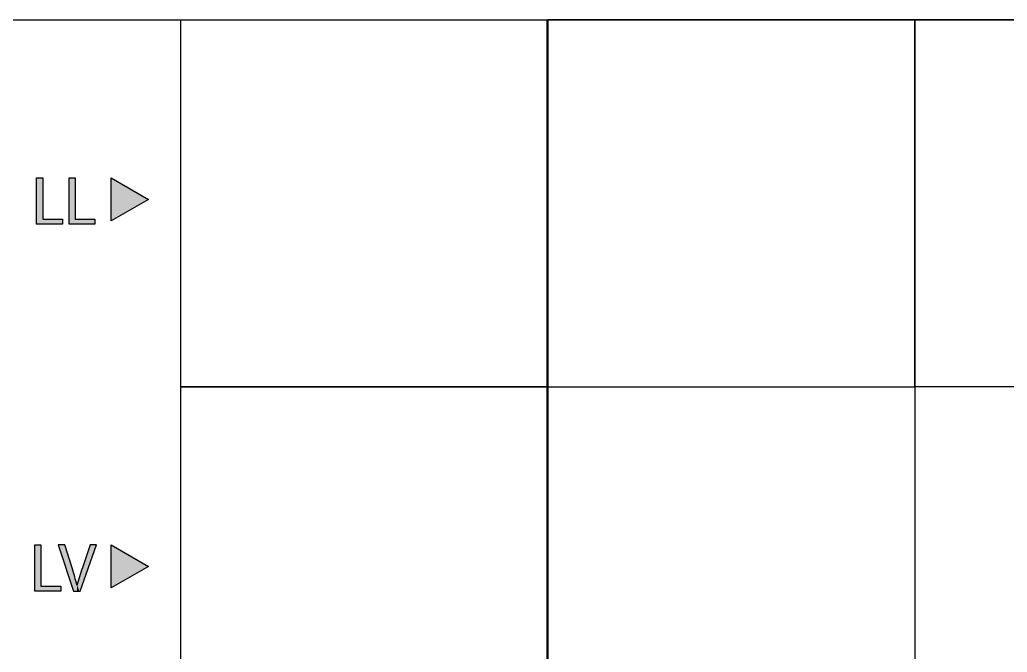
# Model space of a CAD drawing. Extents: x 0 to 360, y -268 to 0.
# Drawn here: x 267.99 to 311.03, y -167.57 to -140 of the extents above; entities that cross this region are included whole.
import ezdxf

# ---------------------------------------------------------------- set-up
doc = ezdxf.new("R2010")
doc.units = 0
doc.linetypes.add('AI-LINETYPE-7', pattern=[8.519513, 4.259756, -4.259756])
doc.layers.add('LAYER_1', color=7, linetype='CONTINUOUS')

# ---------------------------------------------------------------- blocks, each defined once
blk = doc.blocks.new('BLOCK_19')
at = {"layer": 'LAYER_1', "color": 250, "linetype": 'AI-LINETYPE-7'}
blk.add_lwpolyline([(121.377, -140), (340.754, -140)], dxfattribs=at)
blk = doc.blocks.new('BLOCK_18')
at = {"layer": 'LAYER_1'}
blk.add_blockref('BLOCK_19', (0, 0), dxfattribs=at)
blk = doc.blocks.new('*U324')
at = {"layer": 'LAYER_1', "color": 250, "extrusion": (0, 0, -1)}
for points in [[(-268.722, -148.917), (-268.722, -146.896), (-268.986, -148.917)], [(-268.986, -148.917), (-268.722, -146.896), (-268.986, -146.896)]]:
    blk.add_solid(points, dxfattribs=at)
at = {"layer": 'LAYER_1', "color": 250}
for points in [[(268.986, -148.917), (268.986, -148.698), (269.849, -148.917)], [(269.849, -148.917), (268.986, -148.698), (269.849, -148.698)]]:
    blk.add_solid(points, dxfattribs=at)
blk = doc.blocks.new('*U325')
at = {"layer": 'LAYER_1', "color": 250, "extrusion": (0, 0, -1)}
for points in [[(-270.137, -148.917), (-270.137, -146.896), (-270.401, -148.917)], [(-270.401, -148.917), (-270.137, -146.896), (-270.401, -146.896)]]:
    blk.add_solid(points, dxfattribs=at)
at = {"layer": 'LAYER_1', "color": 250}
for points in [[(270.401, -148.917), (270.401, -148.698), (271.264, -148.917)], [(271.264, -148.917), (270.401, -148.698), (271.264, -148.698)]]:
    blk.add_solid(points, dxfattribs=at)
blk = doc.blocks.new('*U326')
at = {"layer": 'LAYER_1', "color": 250, "extrusion": (0, 0, -1)}
blk.add_solid([(-271.976, -148.772), (-271.976, -146.895), (-273.602, -147.834)], dxfattribs=at)
blk = doc.blocks.new('BLOCK_39')
at = {"layer": 'LAYER_1'}
for points in [[(268.722, -146.896), (268.986, -146.896), (268.986, -148.698), (269.849, -148.698), (269.849, -148.917), (268.722, -148.917), (268.722, -146.896)], [(270.137, -146.896), (270.401, -146.896), (270.401, -148.698), (271.264, -148.698), (271.264, -148.917), (270.137, -148.917), (270.137, -146.896)], [(271.976, -148.772), (271.976, -146.895), (273.602, -147.834), (271.976, -148.772)]]:
    blk.add_lwpolyline(points, dxfattribs=at)
at = {"layer": 'LAYER_1', "color": 250}
for name in ['*U324', '*U325', '*U326']:
    blk.add_blockref(name, (0, 0), dxfattribs=at)
blk = doc.blocks.new('*U327')
at = {"layer": 'LAYER_1', "color": 250, "extrusion": (0, 0, -1)}
for points in [[(-268.641, -164.917), (-268.641, -162.896), (-268.905, -164.917)], [(-268.905, -164.917), (-268.641, -162.896), (-268.905, -162.896)]]:
    blk.add_solid(points, dxfattribs=at)
at = {"layer": 'LAYER_1', "color": 250}
for points in [[(268.905, -164.917), (268.905, -164.698), (269.769, -164.917)], [(269.769, -164.917), (268.905, -164.698), (269.769, -164.698)]]:
    blk.add_solid(points, dxfattribs=at)
blk = doc.blocks.new('*U328')
at = {"layer": 'LAYER_1', "color": 250, "extrusion": (0, 0, -1)}
for points in [[(-269.948, -163.766), (-269.663, -162.896), (-269.948, -162.896)], [(-270.263, -164.726), (-269.948, -162.896), (-270.263, -163.892)], [(-271.058, -163.677), (-270.716, -163.895), (-271.058, -162.896)], [(-271.058, -163.677), (-271.058, -162.896), (-271.337, -162.896)], [(-270.326, -164.917), (-270.263, -163.892), (-270.326, -164.1)], [(-270.326, -164.917), (-270.326, -164.1), (-270.381, -164.917)], [(-270.381, -164.917), (-270.326, -164.1), (-270.381, -164.283)], [(-270.381, -164.917), (-270.381, -164.283), (-270.479, -164.917)], [(-270.479, -164.917), (-270.381, -164.283), (-270.479, -164.647)], [(-270.587, -164.917), (-270.587, -164.282), (-270.614, -164.917)], [(-270.614, -164.917), (-270.614, -164.201), (-270.716, -164.632)], [(-270.479, -164.917), (-270.479, -164.647), (-270.485, -164.917)], [(-270.485, -164.917), (-270.479, -164.647), (-270.485, -164.647)], [(-270.485, -164.917), (-270.485, -164.647), (-270.587, -164.917)]]:
    blk.add_solid(points, dxfattribs=at)
at = {"layer": 'LAYER_1', "color": 250}
for points in [[(269.948, -163.766), (269.948, -162.896), (270.263, -164.726)], [(270.263, -164.726), (270.263, -163.892), (270.326, -164.917)], [(270.716, -164.632), (270.614, -164.201), (270.716, -163.895)], [(270.716, -164.632), (270.716, -163.895), (271.058, -163.677)], [(270.587, -164.917), (270.485, -164.647), (270.587, -164.282)], [(270.614, -164.917), (270.587, -164.282), (270.614, -164.201)]]:
    blk.add_solid(points, dxfattribs=at)
blk = doc.blocks.new('*U329')
at = {"layer": 'LAYER_1', "color": 250, "extrusion": (0, 0, -1)}
blk.add_solid([(-271.976, -164.772), (-271.976, -162.895), (-273.602, -163.834)], dxfattribs=at)
blk = doc.blocks.new('BLOCK_40')
at = {"layer": 'LAYER_1'}
for points in [[(268.641, -162.896), (268.905, -162.896), (268.905, -164.698), (269.769, -164.698), (269.769, -164.917), (268.641, -164.917), (268.641, -162.896)], [(271.976, -164.772), (271.976, -162.895), (273.602, -163.834), (271.976, -164.772)]]:
    blk.add_lwpolyline(points, dxfattribs=at)
blk.add_open_spline([(270.326, -164.917), (270.326, -164.917), (269.663, -162.896), (269.663, -162.896), (269.663, -162.896), (269.948, -162.896), (269.948, -162.896), (269.948, -162.896), (270.263, -163.892), (270.263, -163.892), (270.347, -164.165), (270.422, -164.41), (270.479, -164.647), (270.479, -164.647), (270.485, -164.647), (270.485, -164.647), (270.542, -164.414), (270.623, -164.159), (270.716, -163.895), (270.716, -163.895), (271.058, -162.896), (271.058, -162.896), (271.058, -162.896), (271.337, -162.896), (271.337, -162.896), (271.337, -162.896), (270.614, -164.917), (270.614, -164.917), (270.614, -164.917), (270.326, -164.917), (270.326, -164.917)], degree=3, knots=[0, 0, 0, 0, 1, 1, 1, 2, 2, 2, 3, 3, 3, 4, 4, 4, 5, 5, 5, 6, 6, 6, 7, 7, 7, 8, 8, 8, 9, 9, 9, 10, 10, 10, 10], dxfattribs=at)
at = {"layer": 'LAYER_1', "color": 250}
for name in ['*U327', '*U328', '*U329']:
    blk.add_blockref(name, (0, 0), dxfattribs=at)
blk = doc.blocks.new('BLOCK_20')
at = {"layer": 'LAYER_1', "color": 250}
for points in [[(291, -196), (267.004, -196), (267.004, -140), (291, -140), (291, -196)], [(291, -156), (275, -156), (275, -140), (291, -140), (291, -156)], [(290.978, -140), (307, -140), (307, -196), (290.978, -196), (290.978, -140)], [(307, -140), (291, -140), (291, -156), (307, -156), (307, -140)], [(323, -140), (307, -140), (307, -196), (323, -196), (323, -140)], [(307, -140), (323, -140), (323, -156), (307, -156), (307, -140)], [(291, -172), (275, -172), (275, -156), (291, -156), (291, -172)]]:
    blk.add_lwpolyline(points, dxfattribs=at)
at = {"layer": 'LAYER_1'}
for name in ['BLOCK_39', 'BLOCK_40']:
    blk.add_blockref(name, (0, 0), dxfattribs=at)
blk = doc.blocks.new('BLOCK_17')
at = {"layer": 'LAYER_1'}
for name in ['BLOCK_18', 'BLOCK_20']:
    blk.add_blockref(name, (0, 0), dxfattribs=at)

msp = doc.modelspace()

# ---------------------------------------------------------------- block references
at = {"layer": 'LAYER_1'}
msp.add_blockref('BLOCK_17', (0, 0), dxfattribs=at)

doc.saveas('drawing.dxf')
